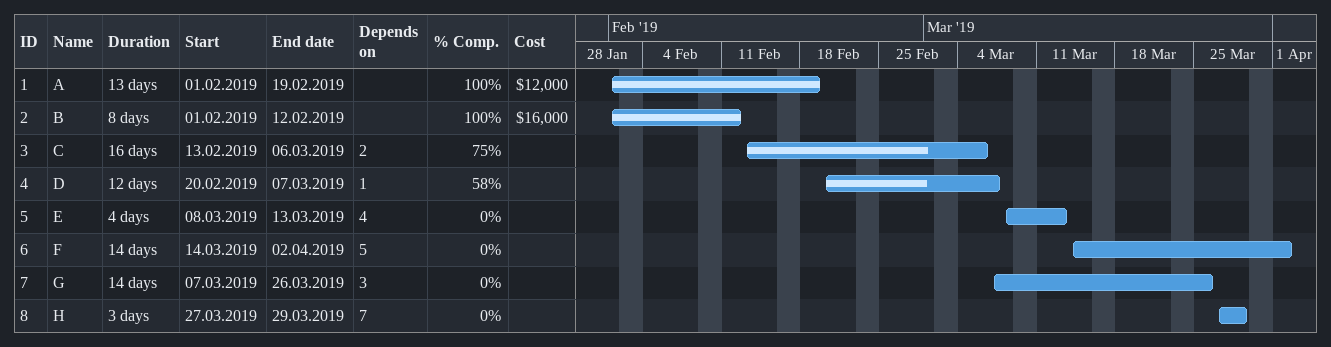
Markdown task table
| ID | Task | Duration | Start | Finish | Predecessors | % complete | Cost ($) |
|---|---|---|---|---|---|---|---|
| 1 | A | 13d | 2019-02-01 | 2019-02-19 |  | 100 | 12000 |
| 2 | B | 8d | 2019-02-01 | 2019-02-12 |  | 100 | 16000 |
| 3 | C | 16d | 2019-02-13 | 2019-03-06 | 2 | 75 |  |
| 4 | D | 12d | 2019-02-20 | 2019-03-07 | 1 | 58 |  |
| 5 | E | 4d | 2019-03-08 | 2019-03-13 | 4 | 0 |  |
| 6 | F | 14d | 2019-03-14 | 2019-04-02 | 5 | 0 |  |
| 7 | G | 14d | 2019-03-07 | 2019-03-26 | 3 | 0 |  |
| 8 | H | 3d | 2019-03-27 | 2019-03-29 | 7 | 0 |  |
